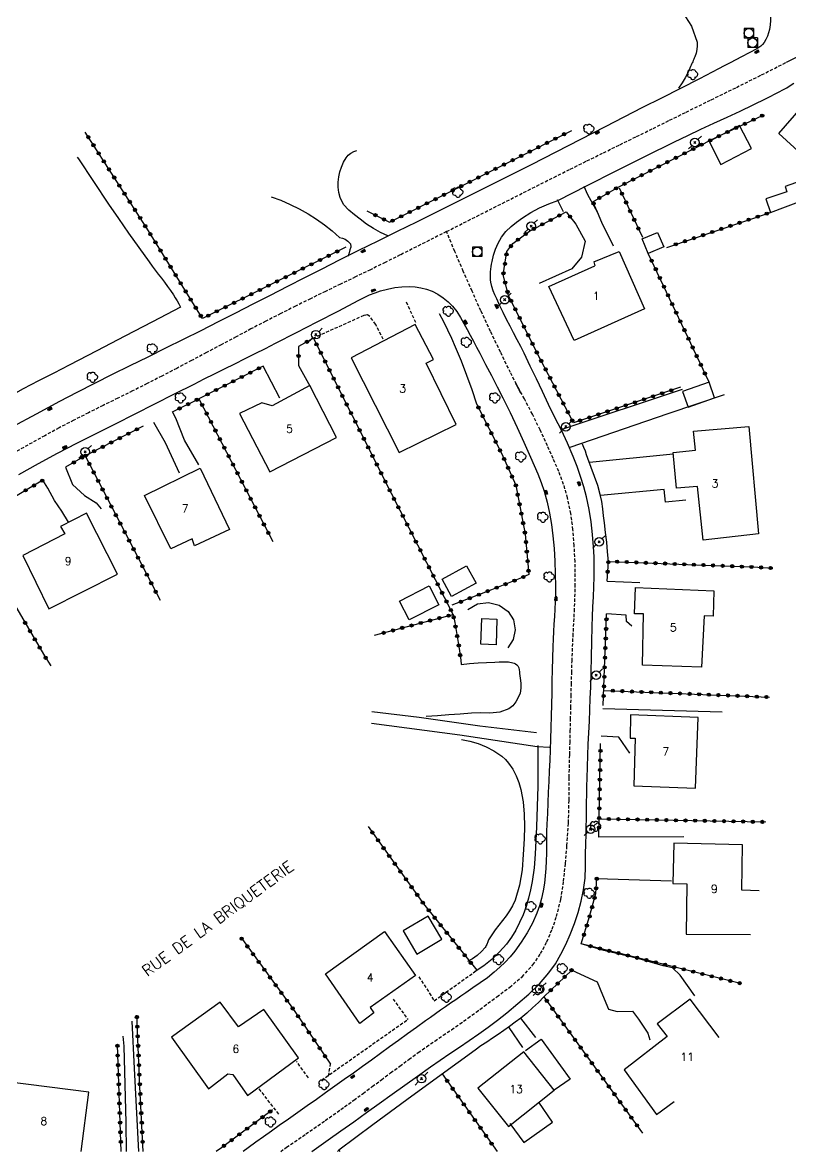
# Model space of a CAD drawing. Header units: millimetres. Extents: x 145000 to 146000, y 142999 to 144002.
# Drawn here: x 145232.8 to 145352.7, y 143000 to 143176.3 of the extents above; entities that cross this region are included whole.
import ezdxf
from ezdxf.enums import TextEntityAlignment as Align

# ---------------------------------------------------------------- set-up
doc = ezdxf.new("R2010")
doc.units = ezdxf.units.MM
doc.linetypes.add('DASHED', pattern=[0.75, 0.5, -0.25])
doc.layers.get('0').update_dxf_attribs({"linetype": 'CONTINUOUS'})
for name, color, linetype in [('W0001', 6, 'DASHED'), ('W0008', 7, 'CONTINUOUS'), ('W0014', 7, 'CONTINUOUS'), ('W0017', 7, 'CONTINUOUS'), ('W0071', 7, 'CONTINUOUS'), ('W0101', 7, 'CONTINUOUS'), ('W0104', 1, 'CONTINUOUS'), ('W0112', 1, 'DASHED'), ('W0211', 2, 'CONTINUOUS'), ('W0214', 2, 'CONTINUOUS'), ('W0300', 7, 'CONTINUOUS'), ('W0322', 7, 'CONTINUOUS'), ('W0323', 7, 'CONTINUOUS'), ('W0333', 7, 'CONTINUOUS'), ('W0401', 7, 'CONTINUOUS'), ('W0420', 7, 'CONTINUOUS'), ('W0473', 7, 'CONTINUOUS'), ('W0989', 7, 'CONTINUOUS'), ('W0991', 7, 'CONTINUOUS')]:
    doc.layers.add(name, color=color, linetype=linetype)
doc.styles.get("Standard").update_dxf_attribs({"font": 'romans.shx', "width": 0.85})

# ---------------------------------------------------------------- blocks, each defined once
blk = doc.blocks.new('T473')
for p, q in [((-0.166667, 0.166667), (0.166667, -0.166667)), ((-0.166667, -0.166667), (0.166667, 0.166667)), ((0.500001, 0.500001), (1.000002, 1.000002)), ((-1.000002, -1.000002), (-0.500001, -0.500001))]:
    blk.add_line(p, q)
blk.add_ellipse((0, 0), major_axis=(0.471405, 0.471405), ratio=1, start_param=5.4977871438, end_param=11.780972451)
blk = doc.blocks.new('T420')
for p, q in [((0.75, 0.75), (-0.75, 0.75)), ((-0.75, 0.75), (-0.75, -0.75)), ((0.75, 0.75), (0.75, -0.75)), ((0.75, -0.75), (-0.75, -0.75))]:
    blk.add_line(p, q)
blk.add_ellipse((0, 0), major_axis=(-0.53, 0.53), ratio=1, start_param=3.926991, end_param=10.210176)
blk = doc.blocks.new('T300')
for p, q in [((-0.8, 0.51), (-0.86, 0.34)), ((-0.86, 0.34), (-0.86, 0.17)), ((-0.86, 0.17), (-0.74, 0.06)), ((-0.69, 0.63), (-0.8, 0.51)), ((-0.8, -0.06), (-0.74, 0.06)), ((-0.74, 0.06), (-0.69, 0.11)), ((-0.57, 0.69), (-0.69, 0.63)), ((-0.46, 0.69), (-0.57, 0.69)), ((-0.29, 0.63), (-0.46, 0.69)), ((-0.29, 0.63), (-0.17, 0.74)), ((-0.23, 0.57), (-0.29, 0.63)), ((-0.17, 0.74), (-0.06, 0.8)), ((-0.06, 0.8), (0.06, 0.8)), ((0.06, 0.8), (0.23, 0.74)), ((0.23, 0.74), (0.34, 0.63)), ((0.34, 0.63), (0.4, 0.51)), ((0.46, 0.46), (0.34, 0.46)), ((0.4, 0.51), (0.4, 0.46)), ((0.57, 0.4), (0.46, 0.46)), ((0.57, 0.4), (0.69, 0.29)), ((0.69, 0.29), (0.74, 0.17)), ((0.74, 0.06), (0.69, -0.17)), ((0.74, 0.17), (0.74, 0.06)), ((-0.8, -0.17), (-0.8, -0.06)), ((-0.8, -0.23), (-0.8, -0.17)), ((-0.74, -0.34), (-0.8, -0.23)), ((-0.69, -0.4), (-0.74, -0.34)), ((-0.51, -0.46), (-0.69, -0.4)), ((-0.4, -0.46), (-0.51, -0.46)), ((-0.4, -0.46), (-0.34, -0.46)), ((-0.34, -0.46), (-0.34, -0.4)), ((-0.34, -0.51), (-0.34, -0.46)), ((-0.29, -0.63), (-0.34, -0.51)), ((-0.17, -0.74), (-0.29, -0.63)), ((-0.06, -0.8), (-0.17, -0.74)), ((0.06, -0.8), (-0.06, -0.8)), ((0.17, -0.74), (0.06, -0.8)), ((0.23, -0.69), (0.17, -0.74)), ((0.29, -0.46), (0.23, -0.46)), ((0.29, -0.63), (0.23, -0.69)), ((0.46, -0.4), (0.29, -0.46)), ((0.34, -0.51), (0.29, -0.63)), ((0.34, -0.51), (0.34, -0.46)), ((0.57, -0.34), (0.46, -0.4)), ((0.63, -0.29), (0.57, -0.34)), ((0.69, -0.17), (0.63, -0.29))]:
    blk.add_line(p, q)
blk = doc.blocks.new('T401')
for p, q in [((-0.3, 0.3), (0, 0.3)), ((-0.3, -0.25), (-0.3, 0.3)), ((-0.3, 0.15), (0, 0.15)), ((-0.3, 0), (0, 0)), ((0, 0.3), (0, -0.25)), ((-0.3, -0.15), (0, -0.15)), ((-0.3, -0.25), (-0.3, -0.3)), ((-0.3, -0.3), (0, -0.3)), ((0, -0.3), (0, -0.25))]:
    blk.add_line(p, q)
blk = doc.blocks.new('t323o')
at = {"color": 0, "linetype": 'Continuous'}
for radius in [0.25, 0.15]:
    blk.add_circle((0, 0), radius, dxfattribs=at)
blk = doc.blocks.new('t322o')
at = {"color": 0, "linetype": 'Continuous'}
for radius in [0.25, 0.15]:
    blk.add_circle((0, 0), radius, dxfattribs=at)

msp = doc.modelspace()

# ---------------------------------------------------------------- linework, layer by layer
at = {"layer": 'W0001'}
for points in [[(145298.98, 143143.7), (145315.74, 143152.17), (145318.32, 143153.45), (145320.9, 143154.73), (145323.48, 143156), (145326.07, 143157.27), (145328.65, 143158.54), (145331.24, 143159.81), (145333.82, 143161.08), (145336.4, 143162.36), (145340.33, 143164.29), (145344.26, 143166.22), (145348.18, 143168.17), (145352.08, 143170.15), (145352.5, 143170.36), (145352.9, 143170.57), (145353.31, 143170.79), (145353.72, 143171)], [(145298.98, 143143.7), (145291.75, 143140.04), (145289.42, 143138.89), (145287.09, 143137.74), (145284.75, 143136.61), (145282.42, 143135.48), (145280.08, 143134.35), (145277.75, 143133.21), (145275.42, 143132.05), (145273.1, 143130.89), (145270.77, 143129.69), (145268.44, 143128.48), (145266.12, 143127.25), (145263.81, 143126.02), (145261.49, 143124.79), (145259.17, 143123.56), (145256.85, 143122.33), (145254.53, 143121.12), (145252.24, 143119.95), (145249.95, 143118.8), (145247.65, 143117.66), (145245.35, 143116.53), (145243.05, 143115.38), (145240.76, 143114.22), (145238.48, 143113.03), (145236.23, 143111.81), (145231.68, 143109.27)], [(145273.09, 143000), (145274.01, 143000.64), (145277.04, 143002.73), (145280.06, 143004.83), (145283.06, 143006.96), (145284.51, 143008.01), (145285.95, 143009.07), (145287.39, 143010.13), (145288.82, 143011.2), (145290.26, 143012.27), (145291.69, 143013.34), (145293.13, 143014.4), (145294.58, 143015.45), (145295.86, 143016.36), (145297.15, 143017.25), (145298.45, 143018.14), (145299.75, 143019.02), (145301.05, 143019.91), (145302.34, 143020.82), (145303.61, 143021.74), (145304.86, 143022.69), (145306.85, 143024.17), (145308.86, 143025.67), (145310.79, 143027.29), (145312.49, 143029.16), (145313.68, 143030.9), (145314.67, 143032.76), (145315.48, 143034.7), (145316.16, 143036.68), (145316.85, 143039.41), (145317.28, 143042.2), (145317.56, 143044.99), (145317.8, 143047.77), (145318.03, 143051.33), (145318.12, 143054.89), (145318.15, 143058.45), (145318.22, 143062.01), (145318.27, 143063.83), (145318.31, 143065.66), (145318.36, 143067.48), (145318.4, 143069.31), (145318.45, 143071.13), (145318.49, 143072.96), (145318.54, 143074.78), (145318.59, 143076.61), (145318.75, 143080.49), (145318.96, 143084.37), (145319.1, 143088.26), (145319.06, 143092.15), (145318.93, 143094.65), (145318.73, 143097.14), (145318.41, 143099.63), (145317.9, 143102.09), (145317.28, 143104.19), (145316.5, 143106.24), (145315.63, 143108.24), (145314.74, 143110.23), (145313.6, 143112.71), (145312.4, 143115.16), (145311.14, 143117.57), (145309.83, 143119.96), (145310.58, 143118.47), (145308.98, 143121.66), (145307.41, 143124.87), (145305.87, 143128.09), (145304.36, 143131.33), (145302.97, 143134.4), (145301.61, 143137.49), (145300.28, 143140.59), (145298.98, 143143.7)]]:
    msp.add_lwpolyline(points, dxfattribs=at)
at = {"layer": 'W0008'}
for points in [[(145349.5, 143178.09), (145349.57, 143177.38), (145349.58, 143176.68), (145349.52, 143175.97), (145349.41, 143175.28), (145349.28, 143174.74), (145349.1, 143174.22), (145348.87, 143173.71), (145348.58, 143173.24), (145348.34, 143172.94), (145348.07, 143172.67), (145347.76, 143172.44), (145347.43, 143172.24)], [(145345.07, 143171), (145344.16, 143170.52), (145343.26, 143170.04), (145342.35, 143169.57), (145341.45, 143169.1), (145338.49, 143167.57), (145335.52, 143166.06), (145332.55, 143164.56), (145329.57, 143163.08)], [(145347.43, 143172.27), (145345.07, 143171)], [(145329.57, 143163.08), (145323.78, 143160.08), (145317.99, 143157.1), (145312.19, 143154.13), (145306.38, 143151.19), (145303.37, 143149.68), (145300.35, 143148.18), (145297.33, 143146.68), (145294.31, 143145.19), (145291.29, 143143.71), (145288.27, 143142.21), (145285.25, 143140.72), (145282.24, 143139.21), (145279.53, 143137.84), (145276.83, 143136.47), (145274.13, 143135.1), (145271.43, 143133.72), (145268.73, 143132.34), (145266.02, 143130.96), (145263.32, 143129.58), (145260.62, 143128.21), (145257.86, 143126.83), (145255.09, 143125.46), (145252.32, 143124.09), (145249.55, 143122.72), (145246.78, 143121.35), (145244.02, 143119.97), (145241.27, 143118.56), (145238.53, 143117.13), (145234.88, 143115.19), (145231.23, 143113.22)]]:
    msp.add_lwpolyline(points, dxfattribs=at)
at = {"layer": 'W0014'}
for points in [[(145316.39, 143148.53), (145320.93, 143150.87), (145325.48, 143153.19), (145330.04, 143155.48), (145334.61, 143157.74), (145336.65, 143158.72), (145338.69, 143159.68), (145340.75, 143160.63), (145342.8, 143161.58), (145344.85, 143162.53), (145346.9, 143163.49), (145348.93, 143164.49), (145350.95, 143165.51), (145351.53, 143165.83), (145352.11, 143166.17), (145352.67, 143166.52), (145353.24, 143166.87)], [(145277.96, 143000), (145280.49, 143001.8), (145282.5, 143003.22), (145284.5, 143004.64), (145286.49, 143006.07), (145288.49, 143007.5), (145290.49, 143008.92), (145292.48, 143010.35), (145294.48, 143011.78), (145296.48, 143013.2), (145297.97, 143014.25), (145299.48, 143015.28), (145300.99, 143016.3), (145302.51, 143017.32), (145304.01, 143018.36), (145305.5, 143019.42), (145306.96, 143020.52), (145308.39, 143021.65), (145310.14, 143023.1), (145311.86, 143024.59), (145313.5, 143026.18), (145314.99, 143027.91), (145315.99, 143029.32), (145316.86, 143030.8), (145317.63, 143032.34), (145318.32, 143033.91), (145318.99, 143035.6), (145319.56, 143037.33), (145320.03, 143039.08), (145320.4, 143040.86), (145320.62, 143042.68), (145320.69, 143044.51), (145320.71, 143046.33), (145320.74, 143048.15), (145320.78, 143049.42), (145320.81, 143050.69), (145320.83, 143051.96), (145320.85, 143053.23), (145320.86, 143054.5), (145320.88, 143055.77), (145320.9, 143057.04), (145320.93, 143058.31), (145320.99, 143060.09), (145321.06, 143061.86), (145321.13, 143063.64), (145321.21, 143065.41), (145321.29, 143067.19), (145321.37, 143068.97), (145321.44, 143070.74), (145321.5, 143072.52), (145321.57, 143074.89), (145321.64, 143077.26), (145321.69, 143079.63), (145321.74, 143082), (145321.79, 143083.55), (145321.85, 143085.1), (145321.92, 143086.65), (145321.98, 143088.21), (145322.02, 143089.76), (145322.04, 143091.32), (145322.02, 143092.88), (145321.95, 143094.43), (145321.79, 143096.4), (145321.55, 143098.36), (145321.24, 143100.3), (145320.84, 143102.24), (145320.42, 143103.84), (145319.93, 143105.43), (145319.38, 143107), (145318.79, 143108.54), (145317.9, 143110.62), (145316.92, 143112.66), (145315.91, 143114.67), (145314.92, 143116.7), (145313.97, 143118.7), (145313.02, 143120.7), (145312.07, 143122.69), (145311.11, 143124.68), (145310.57, 143125.75), (145310.03, 143126.81), (145309.47, 143127.86), (145308.92, 143128.91), (145308.37, 143129.97), (145307.83, 143131.03), (145307.32, 143132.11), (145306.83, 143133.2), (145306.55, 143133.82), (145306.28, 143134.45), (145306.05, 143135.1), (145305.9, 143135.77), (145305.85, 143136.18), (145305.83, 143136.59), (145305.83, 143137), (145305.85, 143137.41), (145305.89, 143137.81), (145305.94, 143138.22), (145306.01, 143138.62), (145306.1, 143139.02), (145306.34, 143140), (145306.65, 143140.97), (145307.06, 143141.91), (145307.58, 143142.8), (145308.27, 143143.69), (145309.07, 143144.48), (145309.94, 143145.19), (145310.84, 143145.84), (145312.15, 143146.67), (145313.52, 143147.39), (145314.94, 143148.01), (145316.39, 143148.53)], [(145285.29, 143132.97), (145286.11, 143133.41), (145286.95, 143133.81), (145287.82, 143134.15), (145288.7, 143134.43), (145289.79, 143134.72), (145290.9, 143134.95), (145292.02, 143135.09), (145293.15, 143135.13), (145294.07, 143135.07), (145294.97, 143134.93), (145295.86, 143134.71), (145296.73, 143134.38), (145297.61, 143133.92), (145298.44, 143133.37), (145299.22, 143132.74), (145299.92, 143132.04), (145300.6, 143131.2), (145301.17, 143130.28), (145301.68, 143129.34), (145302.19, 143128.41), (145302.7, 143127.49), (145303.2, 143126.56), (145303.68, 143125.63), (145304.17, 143124.69), (145305.08, 143122.95), (145306, 143121.21), (145306.91, 143119.46), (145307.79, 143117.7), (145308.91, 143115.41), (145310, 143113.11), (145311.07, 143110.8), (145312.1, 143108.47), (145312.68, 143107.16), (145313.25, 143105.84), (145313.78, 143104.5), (145314.23, 143103.13), (145314.69, 143101.42), (145315.07, 143099.69), (145315.37, 143097.94), (145315.61, 143096.19), (145315.81, 143094.2), (145315.92, 143092.21), (145315.97, 143090.22), (145315.99, 143088.23), (145315.98, 143087.06), (145315.95, 143085.88), (145315.9, 143084.71), (145315.83, 143083.54), (145315.77, 143082.37), (145315.7, 143081.2), (145315.64, 143080.03), (145315.6, 143078.86), (145315.54, 143077.05), (145315.49, 143075.25), (145315.45, 143073.44), (145315.41, 143071.63), (145315.37, 143069.82), (145315.33, 143068.02), (145315.28, 143066.21), (145315.23, 143064.4), (145315.16, 143062.74), (145315.1, 143061.08), (145315.03, 143059.43), (145314.95, 143057.77), (145314.88, 143056.11), (145314.8, 143054.45), (145314.73, 143052.79), (145314.65, 143051.14), (145314.62, 143049.98), (145314.6, 143048.83), (145314.59, 143047.68), (145314.58, 143046.52), (145314.55, 143045.37), (145314.5, 143044.21), (145314.41, 143043.06), (145314.27, 143041.91), (145314.07, 143040.72), (145313.83, 143039.53), (145313.51, 143038.37), (145313.1, 143037.22), (145312.39, 143035.66), (145311.56, 143034.15), (145310.63, 143032.7), (145309.63, 143031.3), (145308.9, 143030.41), (145308.12, 143029.57), (145307.3, 143028.76), (145306.45, 143028), (145305.38, 143027.14), (145304.25, 143026.34), (145303.11, 143025.58), (145301.98, 143024.8), (145301.2, 143024.25), (145300.42, 143023.69), (145299.63, 143023.14), (145298.85, 143022.59), (145298.06, 143022.05), (145297.28, 143021.49), (145296.5, 143020.94), (145295.72, 143020.39), (145294.31, 143019.37), (145292.9, 143018.36), (145291.49, 143017.34), (145290.09, 143016.32), (145288.68, 143015.29), (145287.28, 143014.27), (145285.87, 143013.26), (145284.46, 143012.24), (145283.01, 143011.21), (145281.56, 143010.18), (145280.11, 143009.16), (145278.66, 143008.13), (145277.21, 143007.11), (145275.76, 143006.08), (145274.3, 143005.06), (145272.86, 143004.03), (145271.64, 143003.16), (145270.42, 143002.29), (145269.2, 143001.42), (145267.99, 143000.54), (145267.23, 143000)], [(145232.17, 143105.75), (145235.28, 143107.48), (145238.25, 143109.07), (145241.26, 143110.62), (145244.27, 143112.13), (145247.28, 143113.66), (145250.35, 143115.22), (145253.41, 143116.78), (145256.48, 143118.33), (145259.56, 143119.88), (145261.15, 143120.68), (145262.74, 143121.47), (145264.33, 143122.27), (145265.93, 143123.06), (145267.52, 143123.85), (145269.11, 143124.65), (145270.7, 143125.45), (145272.29, 143126.25), (145275.55, 143127.92), (145278.8, 143129.59), (145282.05, 143131.27), (145285.29, 143132.97)], [(145313.02, 143065.4), (145304.21, 143066.45), (145294.71, 143067.77), (145287.33, 143068.68)], [(145287.28, 143066.89), (145301.08, 143065.08), (145313.13, 143063.28), (145315.07, 143063.17)], [(145250.91, 143000), (145250.24, 143012.97), (145249.87, 143020.36)], [(145248.44, 143018.03), (145248.6, 143016.43), (145248.9, 143004.46), (145248.98, 143000)]]:
    msp.add_lwpolyline(points, dxfattribs=at)
at = {"layer": 'W0017'}
for points in [[(145325.08, 143141.4), (145323.25, 143145.13), (145322.55, 143146.71), (145321.07, 143149.44), (145320.5, 143150.73)], [(145317.28, 143146.8), (145316.32, 143148.65)], [(145319.18, 143144.84), (145320.64, 143142.18), (145320.08, 143139.7), (145318.53, 143137.87), (145313.43, 143135.58)], [(145272.93, 143117.67), (145270.35, 143122.69)], [(145275.89, 143122.77), (145277.71, 143119.47)], [(145335.79, 143119.02), (145316.82, 143112.71)], [(145318.3, 143110), (145333.58, 143115.3), (145342.41, 143118.24)], [(145260.3, 143107.28), (145258.08, 143111.11), (145256.7, 143114.53), (145256.21, 143115.52)], [(145253.25, 143113.9), (145255.04, 143110.77), (145257.22, 143106)], [(145334.37, 143108.9), (145321.32, 143107.62)], [(145239.48, 143106.88), (145240.56, 143104.19), (145242.44, 143102.49), (145244.25, 143101.33), (145245.07, 143100.4)], [(145239.97, 143098.29), (145238.92, 143100.04), (145237.75, 143101.69), (145236.71, 143103.61), (145235.96, 143104.85)], [(145336.34, 143101.73), (145333.2, 143101.42), (145332.95, 143103.43), (145323.03, 143102.48)], [(145324.08, 143089.06), (145329.19, 143088.89)], [(145327.95, 143082.03), (145327.08, 143082.77), (145327.05, 143083.79), (145323.99, 143083.98)], [(145323.4, 143069.21), (145342.05, 143068.66)], [(145325.87, 143064.73), (145323.12, 143064.89)], [(145327.61, 143062.2), (145325.87, 143064.73)], [(145336.06, 143049.12), (145322.76, 143049.08)], [(145322.45, 143042.64), (145334.12, 143042.26)], [(145337.79, 143024.29), (145335.48, 143027.51), (145334.3, 143028.66), (145332.82, 143028.99), (145329.07, 143030.11), (145323.56, 143031.39), (145320.02, 143032.45)], [(145318.54, 143028.33), (145322.5, 143026.47), (145323.32, 143024.48), (145324.26, 143022.24), (145325.63, 143021.88), (145328.01, 143021.91), (145328.98, 143020.64), (145330.43, 143018.49), (145330.74, 143017.42)], [(145312.94, 143017.82), (145310.57, 143020.84)], [(145310.9, 143016.26), (145308.75, 143019.38)]]:
    msp.add_lwpolyline(points, dxfattribs=at)
at = {"layer": 'W0071'}
for points in [[(145289.8, 143143.03), (145288.66, 143143.56), (145287.56, 143144.17), (145286.51, 143144.86), (145285.51, 143145.62), (145284.63, 143146.31), (145283.73, 143147.05), (145282.92, 143147.94), (145282.38, 143149.02), (145282.19, 143149.81), (145282.09, 143150.61), (145282.08, 143151.42), (145282.16, 143152.23), (145282.33, 143153.02), (145282.58, 143153.78), (145282.9, 143154.52), (145283.29, 143155.22), (145283.62, 143155.63), (145284.02, 143155.97), (145284.49, 143156.22), (145284.99, 143156.36)], [(145271.58, 143149.12), (145273.09, 143148.58), (145274.56, 143147.95), (145276, 143147.25), (145277.39, 143146.47), (145278.69, 143145.65), (145279.93, 143144.76), (145281.13, 143143.8), (145282.27, 143142.78)], [(145282.27, 143142.78), (145282.74, 143142.68), (145283.18, 143142.49), (145283.57, 143142.22), (145283.91, 143141.87), (145283.97, 143141.77), (145284.01, 143141.65), (145284.03, 143141.53), (145284.03, 143141.42), (145284.02, 143141.27), (145283.99, 143141.13), (145283.95, 143140.99), (145283.91, 143140.85), (145283.88, 143140.74), (145283.85, 143140.64), (145283.82, 143140.54), (145283.79, 143140.43), (145283.76, 143140.33), (145283.73, 143140.23), (145283.7, 143140.12), (145283.67, 143140.02), (145283.67, 143139.98), (145283.66, 143139.95), (145283.65, 143139.91), (145283.65, 143139.88)]]:
    msp.add_lwpolyline(points, dxfattribs=at)
at = {"layer": 'W0101'}
for points in [[(145360.76, 143154.27), (145358.7, 143151.89), (145350.88, 143159.04), (145356.8, 143165.82), (145360.81, 143162.48)], [(145321.99, 143138.98), (145325.97, 143140.61), (145329.92, 143131.61), (145318.91, 143126.67), (145314.96, 143135.13), (145322.16, 143138.36)], [(145321.99, 143138.98), (145322.16, 143138.36)], [(145347.8, 143040.73), (145345.12, 143040.83), (145345.21, 143047.9), (145334.46, 143048.16), (145334.32, 143041.86), (145336.51, 143041.8), (145336.43, 143033.92), (145346.44, 143033.88)], [(145341.54, 143017.79), (145337.04, 143023.78), (145331.86, 143019.94), (145333.43, 143017.93)], [(145333.43, 143017.93), (145326.72, 143012.72), (145331.79, 143005.77), (145334.55, 143007.82)], [(145241.95, 143000), (145243.11, 143009.25), (145230.4, 143010.85), (145229.06, 143000.24)]]:
    msp.add_lwpolyline(points, dxfattribs=at)
for points in [[(145284.1, 143123.98), (145291.6, 143109.2), (145300.51, 143113.54), (145295.81, 143123.15), (145296.94, 143123.71), (145294.07, 143129.18)], [(145277.66, 143119.63), (145271.77, 143116.48), (145270.17, 143116.95), (145266.64, 143115.28), (145271.39, 143106.17), (145281.78, 143111.55)], [(145339.04, 143095.49), (145338.18, 143103.86), (145334.9, 143103.63), (145334.38, 143109.2), (145337.86, 143109.55), (145337.55, 143112.52), (145346.21, 143113.23), (145347.69, 143096.48)], [(145251.81, 143102.45), (145260.49, 143106.75), (145265.11, 143097.17), (145259.61, 143094.63), (145259.28, 143095.7), (145255.95, 143094.11)], [(145236.88, 143084.74), (145247.59, 143090.19), (145242.74, 143099.69), (145238.71, 143097.65), (145239.38, 143096.48), (145232.81, 143093.1)], [(145329.57, 143075.98), (145329.75, 143083.98), (145328.33, 143083.97), (145328.48, 143088.11), (145340.74, 143087.59), (145340.65, 143083.62), (145339.2, 143083.69), (145338.78, 143075.63)], [(145337.88, 143056.75), (145338.28, 143067.77), (145327.72, 143068.18), (145327.67, 143064.58), (145328.47, 143064.54), (145328.24, 143057.11)], [(145287.62, 143021.67), (145285.43, 143019.99), (145280.08, 143027.72), (145289.32, 143034.35), (145294.13, 143027.49), (145287.04, 143022.47)], [(145275.89, 143014.61), (145270.47, 143022.15), (145266.48, 143019.48), (145263.62, 143023.32), (145256.02, 143017.84), (145261.79, 143009.77), (145264.86, 143012.14), (145265.63, 143012.04), (145267.91, 143008.73)], [(145308.65, 143003.89), (145315.82, 143009.59), (145311.07, 143015.57), (145303.9, 143009.87)]]:
    msp.add_lwpolyline(points, close=True, dxfattribs=at)
at = {"layer": 'W0104'}
for points in [[(145341.85, 143154.18), (145346.6, 143156.65), (145344.73, 143160.25), (145339.98, 143157.78)], [(145329.53, 143142.54), (145331.94, 143143.57), (145332.91, 143141.31), (145330.5, 143140.28)], [(145336.71, 143116.27), (145340.85, 143117.7), (145339.99, 143120.17), (145335.86, 143118.74)], [(145298.3, 143089.4), (145302.1, 143091.47), (145303.59, 143088.75), (145299.78, 143086.67)], [(145291.62, 143085.96), (145296.3, 143088.36), (145297.81, 143085.41), (145293.13, 143083.02)], [(145304.48, 143083.24), (145306.85, 143083.16), (145306.72, 143079.15), (145304.36, 143079.22)], [(145292.21, 143034.45), (145294.35, 143030.82), (145298.26, 143033.14), (145296.11, 143036.77)]]:
    msp.add_lwpolyline(points, close=True, dxfattribs=at)
for points in [[(145357.74, 143152.82), (145351.87, 143150.75)], [(145351.87, 143150.75), (145352.14, 143149.93), (145348.85, 143148.8), (145349.59, 143146.7), (145360.21, 143150.69)], [(145311.3, 143015.75), (145313.77, 143017.55), (145318.3, 143011.3), (145315.82, 143009.59)], [(145308.88, 143004.36), (145311.08, 143001.38), (145315.52, 143004.57), (145313.41, 143007.67)]]:
    msp.add_lwpolyline(points, dxfattribs=at)
at = {"layer": 'W0112'}
for points in [[(145292.66, 143132.7), (145294.22, 143129.37)], [(145289.1, 143126.87), (145287.91, 143129.21), (145287.02, 143130.45), (145286.64, 143130.67), (145286.05, 143130.6), (145278.2, 143127.03)], [(145297.07, 143023.55), (145303.71, 143028.3)], [(145294.67, 143027.27), (145297.07, 143023.55)], [(145290.63, 143023.8), (145292.94, 143020.62)], [(145279.48, 143011.14), (145292.94, 143020.62)], [(145277.42, 143011.49), (145275.58, 143014.04)], [(145280.57, 143011.76), (145280.85, 143013.64)], [(145272.8, 143005.84), (145269.64, 143009.87)]]:
    msp.add_lwpolyline(points, dxfattribs=at)
at = {"layer": 'W0211'}
for points in [[(145241.33, 143155.32), (145241.49, 143155.06), (145243.84, 143151.52), (145246.21, 143148), (145247.77, 143145.72), (145249.34, 143143.45), (145250.93, 143141.2), (145252.53, 143138.95), (145253.01, 143138.31), (145253.49, 143137.67), (145253.97, 143137.04), (145254.46, 143136.4), (145254.94, 143135.77), (145255.42, 143135.13), (145255.88, 143134.47), (145256.33, 143133.81), (145256.62, 143133.34), (145256.9, 143132.87), (145257.17, 143132.39), (145257.42, 143131.9)], [(145257.42, 143131.87), (145253.08, 143129.61), (145248.74, 143127.35), (145244.4, 143125.09), (145240.07, 143122.82), (145237.66, 143121.59), (145235.25, 143120.37), (145232.85, 143119.12), (145230.49, 143117.79)], [(145297.83, 143130.91), (145298.51, 143129.63), (145299.16, 143128.33), (145299.77, 143127.02), (145300.36, 143125.69), (145301.27, 143123.5), (145302.13, 143121.28), (145302.93, 143119.04), (145303.68, 143116.79)], [(145301.29, 143076.05), (145302.6, 143076.2), (145303.91, 143076.31), (145305.23, 143076.39), (145306.55, 143076.43), (145307.23, 143076.46), (145307.93, 143076.49), (145308.64, 143076.47), (145309.34, 143076.34), (145309.56, 143076.26), (145309.78, 143076.16), (145309.98, 143076.02), (145310.14, 143075.84), (145310.28, 143075.56), (145310.34, 143075.25), (145310.37, 143074.94), (145310.39, 143074.65), (145310.49, 143073.91), (145310.59, 143073.15), (145310.61, 143072.37), (145310.47, 143071.61), (145310.2, 143070.89), (145309.83, 143070.21), (145309.32, 143069.61), (145308.7, 143069.13), (145307.29, 143068.6), (145305.77, 143068.47), (145304.3, 143068.51), (145302.9, 143068.48), (145301.13, 143068.33), (145299.35, 143068.19), (145297.58, 143068.07), (145295.8, 143067.96)], [(145301.31, 143064.37), (145302.63, 143064.09), (145303.91, 143063.7), (145305.16, 143063.2), (145306.35, 143062.58), (145307, 143062.18), (145307.61, 143061.73), (145308.18, 143061.22), (145308.69, 143060.64), (145309.32, 143059.7), (145309.84, 143058.69), (145310.26, 143057.63), (145310.58, 143056.55), (145310.95, 143054.63), (145311.12, 143052.69), (145311.14, 143050.75), (145311.09, 143048.82), (145310.98, 143046.41), (145310.79, 143043.99), (145310.4, 143041.58), (145309.7, 143039.24), (145309.31, 143038.38), (145308.83, 143037.56), (145308.3, 143036.79), (145307.73, 143036.05), (145307.15, 143035.33), (145306.58, 143034.6), (145306.04, 143033.85), (145305.56, 143033.05), (145305.49, 143032.91), (145305.43, 143032.76), (145305.37, 143032.61), (145305.32, 143032.46), (145305.27, 143032.31), (145305.2, 143032.16), (145305.13, 143032.02), (145305.04, 143031.88), (145304.45, 143031.21), (145303.79, 143030.61), (145303.06, 143030.1), (145302.27, 143029.67)]]:
    msp.add_lwpolyline(points, dxfattribs=at)
at = {"layer": 'W0214'}
for points in [[(145335.82, 143177.96), (145337.27, 143175.79), (145338.11, 143173.31), (145338.15, 143172.71), (145338.09, 143172.12), (145337.95, 143171.55), (145337.76, 143171)], [(145337.76, 143171), (145337.68, 143170.81), (145337.6, 143170.62), (145337.52, 143170.43), (145337.43, 143170.24), (145337.35, 143170.05), (145337.26, 143169.86), (145337.18, 143169.67), (145337.1, 143169.48), (145336.71, 143168.6), (145336.27, 143167.74), (145335.78, 143166.91), (145335.23, 143166.12)], [(145313.24, 143063.42), (145313.26, 143060.24), (145313.23, 143057.06), (145313.15, 143053.88), (145313.02, 143050.7), (145312.93, 143048.57), (145312.82, 143046.44), (145312.66, 143044.3), (145312.36, 143042.18), (145312.1, 143040.86), (145311.79, 143039.55), (145311.4, 143038.25), (145310.93, 143036.98), (145310.4, 143035.77), (145309.81, 143034.59), (145309.13, 143033.45), (145308.35, 143032.38), (145307.27, 143031.16), (145306.09, 143030.03), (145304.82, 143029.01), (145303.47, 143028.1)]]:
    msp.add_lwpolyline(points, dxfattribs=at)
at = {"layer": 'W0300'}
msp.add_lwpolyline([(145302.34, 143084.67), (145303.83, 143085.52), (145305.54, 143085.77), (145307.21, 143085.35), (145308.61, 143084.35), (145309.44, 143083.03), (145309.73, 143081.5), (145309.42, 143079.96), (145308.57, 143078.66)], dxfattribs=at)
at = {"layer": 'W0322'}
for points in [[(145303.68, 143116.79), (145307.56, 143109.08), (145309.82, 143104.09), (145311.28, 143096.43), (145311.84, 143090.15), (145310.68, 143089.59), (145305.99, 143087.74), (145299.84, 143085.32)], [(145300.02, 143083.88), (145300.27, 143082.64), (145300.5, 143081.39), (145300.72, 143080.14), (145300.92, 143078.89), (145301.03, 143078.18), (145301.12, 143077.47), (145301.21, 143076.76), (145301.29, 143076.05)]]:
    msp.add_lwpolyline(points, dxfattribs=at)
at = {"layer": 'W0323'}
for points in [[(145322.55, 143146.71), (145321.82, 143148.36), (145325.9, 143150.71), (145340.96, 143158.35), (145348.43, 143161.88)], [(145283.27, 143141.26), (145260.86, 143130.11), (145252.42, 143143.82), (145242.54, 143159.23)], [(145286.54, 143146.93), (145290.08, 143145.15), (145318.57, 143159.51)], [(145325.96, 143150.52), (145329.58, 143142.82)], [(145335.51, 143119.37), (145318.8, 143113.83), (145312.97, 143125.04), (145308.66, 143133.71), (145307.83, 143136.95), (145308.42, 143140.57), (145309.36, 143141.85), (145311.97, 143143.78), (145317.69, 143146.78)], [(145317.69, 143146.78), (145319.18, 143144.84)], [(145333.38, 143141.23), (145349.59, 143146.7)], [(145339.98, 143120.17), (145330.5, 143140.28)], [(145278.2, 143127.03), (145275.87, 143125.75)], [(145287.72, 143080.63), (145300.02, 143083.88), (145290.37, 143102.77), (145278.2, 143127.03)], [(145275.87, 143125.75), (145275.89, 143122.77)], [(145270.35, 143122.66), (145260.32, 143117.59)], [(145256.21, 143115.52), (145260.32, 143117.59), (145271.85, 143095.28)], [(145251.62, 143113.31), (145242.55, 143108.65), (145254.25, 143086.1)], [(145242.55, 143108.65), (145239.48, 143106.88)], [(145235.96, 143104.85), (145228.89, 143100.71), (145221.8, 143096.14)], [(145224.35, 143097.61), (145236.21, 143077.4)], [(145324.08, 143089.06), (145324.26, 143092.18), (145347.62, 143091.26), (145349.96, 143091.13)], [(145323.46, 143069.64), (145323.99, 143083.98)], [(145236.21, 143077.4), (145237.18, 143075.84)], [(145323.46, 143072.03), (145349.41, 143070.96)], [(145322.76, 143049.08), (145323.05, 143063.7)], [(145286.75, 143050.74), (145295.41, 143038.66), (145303.71, 143028.3)], [(145322.82, 143051.96), (145348.87, 143051.47)], [(145320.02, 143032.42), (145321.34, 143036.68), (145322.29, 143040.31), (145322.45, 143042.64)], [(145266.95, 143033.29), (145275.07, 143022.19), (145280.85, 143013.64)], [(145344.92, 143026.24), (145320.02, 143032.42)], [(145314.19, 143024.14), (145318.54, 143028.33)], [(145314.19, 143024.14), (145329.61, 143002.85)], [(145251.61, 143000), (145251.1, 143010.11), (145250.62, 143021.27)], [(145248.17, 143000), (145247.59, 143016.63)], [(145298.3, 143012.13), (145306.89, 143000)], [(145271.83, 143006.51), (145263.83, 143000.58), (145263.02, 143000)], [(145281.94, 143000), (145282.19, 143000.19), (145282.32, 143000)]]:
    msp.add_lwpolyline(points, dxfattribs=at)
at = {"layer": 'W0333'}
for points in [[(145324.28, 143092.18), (145324.15, 143093.69), (145324, 143095.19), (145323.83, 143096.7), (145323.65, 143098.2), (145323.52, 143099.31), (145323.39, 143100.41), (145323.22, 143101.52), (145323, 143102.61), (145322.6, 143104.05), (145322.11, 143105.46), (145321.59, 143106.86), (145321.08, 143108.26), (145320.87, 143108.82), (145320.67, 143109.39), (145320.45, 143109.95), (145320.24, 143110.51)], [(145314.19, 143024.13), (145313.33, 143023.27), (145312.43, 143022.43), (145311.52, 143021.62), (145310.57, 143020.84), (145309.72, 143020.17), (145308.84, 143019.53), (145307.95, 143018.9), (145307.06, 143018.29), (145306.16, 143017.69), (145305.26, 143017.08), (145304.37, 143016.47), (145303.48, 143015.84), (145298.13, 143011.97), (145292.8, 143008.07), (145287.48, 143004.14), (145282.19, 143000.19)]]:
    msp.add_lwpolyline(points, dxfattribs=at)

# ---------------------------------------------------------------- block references
at = {"layer": 'W0300'}
for p in [(145337.46, 143168.22), (145321.26, 143159.7), (145300.77, 143149.81), (145299.29, 143131.23), (145302.12, 143126.38), (145253.08, 143125.37), (145243.72, 143120.92), (145257.46, 143117.7), (145306.57, 143117.7), (145310.61, 143108.5), (145314.06, 143099.05), (145315.06, 143089.73), (145322.3, 143050.78), (145313.63, 143048.82), (145321.3, 143040.32), (145312.19, 143038.24), (145307.14, 143029.96), (145317.1, 143028.54), (145313.23, 143025.25), (145298.98, 143024.06), (145279.88, 143010.42), (145271.53, 143004.58)]:
    msp.add_blockref('T300', p, dxfattribs=at)
at = {"layer": 'W0322'}
for p, rotation in [((145303.97, 143116.21), 296.7462065652966), ((145304.64, 143114.87), 296.7462065652966), ((145305.32, 143113.53), 296.7462065652966), ((145305.99, 143112.19), 296.7462065652966), ((145306.67, 143110.85), 296.7462065652966), ((145307.34, 143109.51), 296.7462065652966), ((145307.98, 143108.16), 294.2735068066196), ((145308.6, 143106.79), 294.2735068066196), ((145309.21, 143105.42), 294.2735068066196), ((145309.82, 143104.05), 280.8255594041486), ((145310.1, 143102.58), 280.8255594041486), ((145310.39, 143101.1), 280.8255594041486), ((145310.67, 143099.63), 280.8255594041486), ((145310.95, 143098.16), 280.8255594041486), ((145311.23, 143096.68), 280.8255594041486), ((145311.39, 143095.19), 275.0890665607525), ((145311.52, 143093.7), 275.0890665607525), ((145311.66, 143092.21), 275.0890665607525), ((145309.61, 143089.17), 201.5482074247852), ((145310.99, 143089.74), 205.8675717945304), ((145311.79, 143090.71), 275.0890665607525), ((145305.42, 143087.52), 201.505343164219), ((145306.82, 143088.07), 201.5482074247852), ((145308.21, 143088.62), 201.5482074247852), ((145301.23, 143085.87), 201.505343164219), ((145302.63, 143086.42), 201.505343164219), ((145304.03, 143086.97), 201.505343164219), ((145300.1, 143083.45), 281.3457832864764), ((145300.39, 143081.98), 280.6262304735575), ((145300.65, 143080.51), 279.9066768740793), ((145300.9, 143079.03), 279.1871224904651), ((145301.11, 143077.54), 277.7480216850631)]:
    msp.add_blockref('t322o', p, dxfattribs=dict(at, rotation=rotation))
at = {"layer": 'W0323'}
for p, rotation in [((145348.29, 143161.81), 25.27598196564807), ((145344.22, 143159.89), 25.27598196564807), ((145345.57, 143160.53), 25.27598196564807), ((145346.93, 143161.17), 25.27598196564807), ((145243.04, 143158.45), 122.6427343978481), ((145316.01, 143158.22), 26.75059333571986), ((145317.35, 143158.9), 26.75059333571986), ((145340.16, 143157.94), 26.91413372619709), ((145341.51, 143158.61), 25.27598196564807), ((145342.86, 143159.25), 25.27598196564807), ((145243.85, 143157.19), 122.6427343978481), ((145311.99, 143156.2), 26.75059333571986), ((145313.33, 143156.87), 26.75059333571986), ((145314.67, 143157.55), 26.75059333571986), ((145337.49, 143156.59), 26.91413372619709), ((145338.82, 143157.27), 26.91413372619709), ((145244.66, 143155.92), 122.6427343978481), ((145245.47, 143154.66), 122.6427343978481), ((145309.31, 143154.85), 26.75059333571986), ((145310.65, 143155.52), 26.75059333571986), ((145333.47, 143154.55), 26.91413372619709), ((145334.81, 143155.23), 26.91413372619709), ((145336.15, 143155.91), 26.91413372619709), ((145246.28, 143153.4), 122.6427343978481), ((145305.29, 143152.82), 26.75059333571986), ((145306.63, 143153.5), 26.75059333571986), ((145307.97, 143154.17), 26.75059333571986), ((145330.8, 143153.19), 26.91413372619709), ((145332.13, 143153.87), 26.91413372619709), ((145247.09, 143152.13), 122.6427343978481), ((145247.9, 143150.87), 122.6427343978481), ((145301.28, 143150.8), 26.75059333571986), ((145302.62, 143151.47), 26.75059333571986), ((145303.95, 143152.15), 26.75059333571986), ((145326.78, 143151.16), 26.91413372619709), ((145328.12, 143151.83), 26.91413372619709), ((145329.46, 143152.51), 26.91413372619709), ((145248.71, 143149.61), 122.6427343978481), ((145298.6, 143149.45), 26.75059333571986), ((145299.94, 143150.12), 26.75059333571986), ((145324.16, 143149.71), 29.88992594317819), ((145325.46, 143150.45), 29.88992594317819), ((145326.39, 143149.61), 295.1251260346701), ((145249.52, 143148.34), 122.6427343978481), ((145294.58, 143147.42), 26.75059333571986), ((145295.92, 143148.1), 26.75059333571986), ((145297.26, 143148.77), 26.75059333571986), ((145321.95, 143148.08), 113.698395627065), ((145322.86, 143148.96), 29.88992594317819), ((145327.03, 143148.25), 295.1251260346701), ((145250.33, 143147.08), 122.6427343978481), ((145251.14, 143145.82), 122.6427343978481), ((145287.88, 143146.26), 333.3056861443542), ((145289.22, 143145.59), 333.3056861443542), ((145291.9, 143146.07), 26.75059333571986), ((145293.24, 143146.75), 26.75059333571986), ((145315.27, 143145.51), 27.69161982202159), ((145316.6, 143146.21), 27.69161982202159), ((145318.27, 143146.03), 307.3845865978975), ((145327.67, 143146.89), 295.1251260346701), ((145328.3, 143145.54), 295.1251260346701), ((145346.17, 143145.55), 18.65088666796629), ((145347.59, 143146.03), 18.65088666796629), ((145349.01, 143146.5), 18.65088666796629), ((145251.94, 143144.55), 122.6427343978481), ((145290.56, 143145.4), 26.75059333571986), ((145312.61, 143144.12), 27.69161982202159), ((145313.94, 143144.82), 27.69161982202159), ((145328.94, 143144.18), 295.1251260346701), ((145341.9, 143144.11), 18.65088666796629), ((145343.32, 143144.59), 18.65088666796629), ((145344.75, 143145.07), 18.65088666796629), ((145252.74, 143143.29), 121.6485340390842), ((145253.53, 143142.01), 121.6485340390842), ((145310.14, 143142.43), 36.4963420687632), ((145311.35, 143143.32), 36.4963420687632), ((145336.22, 143142.19), 18.65088666796629), ((145337.64, 143142.67), 18.65088666796629), ((145339.06, 143143.15), 18.65088666796629), ((145340.48, 143143.63), 18.65088666796629), ((145254.32, 143140.73), 121.6485340390842), ((145281.92, 143140.59), 206.4606053280303), ((145309.05, 143141.43), 53.66630621195678), ((145334.8, 143141.71), 18.65088666796629), ((145255.11, 143139.46), 121.6485340390842), ((145277.9, 143138.59), 206.4606053280303), ((145279.24, 143139.26), 206.4606053280303), ((145280.58, 143139.92), 206.4606053280303), ((145308.11, 143138.66), 80.8461173917878), ((145308.35, 143140.14), 80.8461173917878), ((145331.02, 143139.16), 115.2601128051988), ((145255.89, 143138.18), 121.6485340390842), ((145256.68, 143136.9), 121.6485340390842), ((145275.21, 143137.25), 206.4606053280303), ((145276.55, 143137.92), 206.4606053280303), ((145307.87, 143137.18), 80.8461173917878), ((145331.66, 143137.81), 115.2601128051988), ((145257.47, 143135.62), 121.6485340390842), ((145271.18, 143135.25), 206.4606053280303), ((145272.52, 143135.91), 206.4606053280303), ((145273.87, 143136.58), 206.4606053280303), ((145308.15, 143135.72), 104.289854942215), ((145332.3, 143136.45), 115.2601128051988), ((145332.94, 143135.1), 115.2601128051988), ((145258.25, 143134.35), 121.6485340390842), ((145267.15, 143133.24), 206.4606053280303), ((145268.5, 143133.91), 206.4606053280303), ((145269.84, 143134.58), 206.4606053280303), ((145308.52, 143134.27), 104.289854942215), ((145333.58, 143133.74), 115.2601128051988), ((145259.04, 143133.07), 121.6485340390842), ((145259.83, 143131.79), 121.6485340390842), ((145264.47, 143131.9), 206.4606053280303), ((145265.81, 143132.57), 206.4606053280303), ((145309.08, 143132.88), 116.4301880507085), ((145309.74, 143131.54), 116.4301880507085), ((145334.22, 143132.38), 115.2601128051988), ((145260.61, 143130.52), 121.6485340390842), ((145261.78, 143130.57), 206.4606053280303), ((145263.12, 143131.24), 206.4606053280303), ((145310.41, 143130.19), 116.4301880507085), ((145334.86, 143131.03), 115.2601128051988), ((145335.5, 143129.67), 115.2601128051988), ((145311.08, 143128.85), 116.4301880507085), ((145336.14, 143128.31), 115.2601128051988), ((145277.18, 143126.47), 208.6516339777866), ((145311.75, 143127.51), 116.4301880507085), ((145312.41, 143126.16), 116.4301880507085), ((145336.78, 143126.96), 115.2601128051988), ((145278.68, 143126.08), 116.6292544494034), ((145279.36, 143124.74), 116.6292544494034), ((145313.08, 143124.82), 117.4517297722842), ((145337.42, 143125.6), 115.2601128051988), ((145275.88, 143124.27), 270.5178921714241), ((145280.03, 143123.39), 116.6292544494034), ((145313.78, 143123.49), 117.4517297722842), ((145338.06, 143124.24), 115.2601128051988), ((145338.7, 143122.89), 115.2601128051988), ((145267.02, 143120.98), 206.8388095374481), ((145268.35, 143121.66), 206.8388095374481), ((145269.69, 143122.33), 206.8388095374481), ((145280.7, 143122.05), 116.6292544494034), ((145314.47, 143122.16), 117.4517297722842), ((145315.16, 143120.83), 117.4517297722842), ((145339.34, 143121.53), 115.2601128051988), ((145264.34, 143119.62), 206.8388095374481), ((145265.68, 143120.3), 206.8388095374481), ((145281.37, 143120.71), 116.6292544494034), ((145282.05, 143119.37), 116.6292544494034), ((145315.85, 143119.5), 117.4517297722842), ((145259.98, 143117.42), 26.75955598597324), ((145261.66, 143118.27), 206.8388095374481), ((145263, 143118.95), 206.8388095374481), ((145282.72, 143118.03), 116.6292544494034), ((145316.54, 143118.17), 117.4517297722842), ((145329.82, 143117.49), 198.3392827868296), ((145331.24, 143117.96), 198.3392827868296), ((145332.67, 143118.43), 198.3392827868296), ((145334.09, 143118.9), 198.3392827868296), ((145257.3, 143116.07), 26.75955598597324), ((145258.64, 143116.74), 26.75955598597324), ((145260.83, 143116.61), 297.3211785944844), ((145283.39, 143116.69), 116.6292544494034), ((145317.23, 143116.84), 117.4517297722842), ((145324.12, 143115.6), 198.3392827868296), ((145325.55, 143116.07), 198.3392827868296), ((145326.97, 143116.54), 198.3392827868296), ((145328.39, 143117.01), 198.3392827868296), ((145261.52, 143115.27), 297.3211785944844), ((145262.21, 143113.94), 297.3211785944844), ((145284.06, 143115.35), 116.6292544494034), ((145284.74, 143114.01), 116.6292544494034), ((145317.93, 143115.5), 117.4517297722842), ((145318.62, 143114.17), 117.4517297722842), ((145319.85, 143114.18), 198.3392827868296), ((145321.28, 143114.65), 198.3392827868296), ((145322.7, 143115.13), 198.3392827868296), ((145249.3, 143112.12), 207.1327652424536), ((145250.63, 143112.8), 207.1327652424536), ((145262.9, 143112.61), 297.3211785944844), ((145285.41, 143112.67), 116.6292544494034), ((145246.63, 143110.75), 207.1327652424536), ((145247.96, 143111.43), 207.1327652424536), ((145263.59, 143111.28), 297.3211785944844), ((145286.08, 143111.33), 116.6292544494034), ((145242.63, 143108.7), 207.1327652424536), ((145243.96, 143109.38), 207.1327652424536), ((145245.3, 143110.06), 207.1327652424536), ((145264.28, 143109.94), 297.3211785944844), ((145264.96, 143108.61), 297.3211785944844), ((145286.75, 143109.99), 116.6292544494034), ((145287.42, 143108.64), 116.6292544494034), ((145240.78, 143107.63), 210.1644098647797), ((145242.08, 143108.38), 210.1644098647797), ((145243.2, 143107.4), 297.4316009530992), ((145265.65, 143107.28), 297.3211785944844), ((145288.1, 143107.3), 116.6292544494034), ((145243.89, 143106.07), 297.4316009530992), ((145266.34, 143105.95), 297.3211785944844), ((145288.77, 143105.96), 116.6292544494034), ((145233.26, 143103.27), 210.3229230848609), ((145234.56, 143104.02), 210.3229230848609), ((145235.85, 143104.78), 210.3229230848609), ((145244.58, 143104.74), 297.4316009530992), ((145245.27, 143103.41), 297.4316009530992), ((145267.03, 143104.61), 297.3211785944844), ((145267.72, 143103.28), 297.3211785944844), ((145289.44, 143104.62), 116.6292544494034), ((145290.11, 143103.28), 116.6292544494034), ((145245.96, 143102.08), 297.4316009530992), ((145268.41, 143101.95), 297.3211785944844), ((145290.79, 143101.94), 117.0542821859393), ((145246.65, 143100.75), 297.4316009530992), ((145269.09, 143100.61), 297.3211785944844), ((145291.47, 143100.61), 117.0542821859393), ((145247.34, 143099.41), 297.4316009530992), ((145248.03, 143098.08), 297.4316009530992), ((145269.78, 143099.28), 297.3211785944844), ((145270.47, 143097.95), 297.3211785944844), ((145292.16, 143099.27), 117.0542821859393), ((145292.84, 143097.94), 117.0542821859393), ((145248.72, 143096.75), 297.4316009530992), ((145271.16, 143096.62), 297.3211785944844), ((145293.52, 143096.6), 117.0542821859393), ((145249.42, 143095.42), 297.4316009530992), ((145294.2, 143095.26), 117.0542821859393), ((145250.11, 143094.09), 297.4316009530992), ((145250.8, 143092.76), 297.4316009530992), ((145294.89, 143093.93), 117.0542821859393), ((145251.49, 143091.43), 297.4316009530992), ((145295.57, 143092.59), 117.0542821859393), ((145296.25, 143091.26), 117.0542821859393), ((145324.25, 143092.05), 86.83134003338132), ((145325.62, 143092.13), 357.7455214116502), ((145327.12, 143092.07), 357.7455214116502), ((145328.62, 143092.01), 357.7455214116502), ((145330.12, 143091.95), 357.7455214116502), ((145331.62, 143091.89), 357.7455214116502), ((145333.12, 143091.83), 357.7455214116502), ((145334.62, 143091.77), 357.7455214116502), ((145336.12, 143091.72), 357.7455214116502), ((145337.61, 143091.66), 357.7455214116502), ((145339.11, 143091.6), 357.7455214116502), ((145340.61, 143091.54), 357.7455214116502), ((145342.11, 143091.48), 357.7455214116502), ((145343.61, 143091.42), 357.7455214116502), ((145345.11, 143091.36), 357.7455214116502), ((145346.61, 143091.3), 357.7455214116502), ((145348.11, 143091.23), 356.6503749898432), ((145349.6, 143091.15), 356.6503749898432), ((145252.18, 143090.1), 297.4316009530992), ((145296.93, 143089.92), 117.0542821859393), ((145324.16, 143090.55), 86.83134003338132), ((145252.87, 143088.76), 297.4316009530992), ((145253.56, 143087.43), 297.4316009530992), ((145297.61, 143088.58), 117.0542821859393), ((145298.3, 143087.25), 117.0542821859393), ((145298.98, 143085.91), 117.0542821859393), ((145299.66, 143084.58), 117.0542821859393), ((145233.17, 143082.57), 300.3868349943), ((145293.52, 143082.16), 14.83073898939659), ((145294.97, 143082.55), 14.83073898939659), ((145296.42, 143082.93), 14.83073898939659), ((145297.87, 143083.31), 14.83073898939659), ((145299.32, 143083.7), 14.83073898939659), ((145323.96, 143083.13), 87.87905140358183), ((145233.93, 143081.28), 300.3868349943), ((145289.17, 143081.01), 14.83073898939659), ((145290.62, 143081.39), 14.83073898939659), ((145292.07, 143081.78), 14.83073898939659), ((145323.91, 143081.63), 87.87905140358183), ((145234.69, 143079.99), 300.3868349943), ((145235.45, 143078.69), 300.3868349943), ((145323.79, 143078.63), 87.87905140358183), ((145323.85, 143080.13), 87.87905140358183), ((145236.38, 143077.12), 301.991257770904), ((145323.74, 143077.13), 87.87905140358183), ((145323.68, 143075.63), 87.87905140358183), ((145323.63, 143074.14), 87.87905140358183), ((145323.57, 143072.64), 87.87905140358183), ((145324.96, 143071.97), 357.6506076033002), ((145326.45, 143071.91), 357.6506076033002), ((145327.95, 143071.84), 357.6506076033002), ((145329.45, 143071.78), 357.6506076033002), ((145330.95, 143071.72), 357.6506076033002), ((145332.45, 143071.66), 357.6506076033002), ((145333.95, 143071.6), 357.6506076033002), ((145335.45, 143071.54), 357.6506076033002), ((145323.52, 143071.14), 87.87905140358183), ((145336.95, 143071.47), 357.6506076033002), ((145338.44, 143071.41), 357.6506076033002), ((145339.94, 143071.35), 357.6506076033002), ((145341.44, 143071.29), 357.6506076033002), ((145342.94, 143071.23), 357.6506076033002), ((145344.44, 143071.17), 357.6506076033002), ((145345.94, 143071.11), 357.6506076033002), ((145347.44, 143071.04), 357.6506076033002), ((145348.94, 143070.98), 357.6506076033002), ((145323, 143061.08), 88.83981713598247), ((145323.03, 143062.58), 88.83981713598247), ((145322.97, 143059.58), 88.83981713598247), ((145322.94, 143058.08), 88.83981713598247), ((145322.91, 143056.58), 88.83981713598247), ((145322.88, 143055.08), 88.83981713598247), ((145322.85, 143053.58), 88.83981713598247), ((145322.79, 143050.58), 88.83981713598247), ((145322.82, 143052.08), 88.83981713598247), ((145324.32, 143051.93), 358.9080360000322), ((145325.82, 143051.9), 358.9080360000322), ((145327.32, 143051.88), 358.9080360000322), ((145328.82, 143051.85), 358.9080360000322), ((145330.32, 143051.82), 358.9080360000322), ((145331.82, 143051.79), 358.9080360000322), ((145333.32, 143051.76), 358.9080360000322), ((145334.82, 143051.73), 358.9080360000322), ((145336.32, 143051.7), 358.9080360000322), ((145337.82, 143051.68), 358.9080360000322), ((145339.32, 143051.65), 358.9080360000322), ((145340.81, 143051.62), 358.9080360000322), ((145342.31, 143051.59), 358.9080360000322), ((145343.81, 143051.56), 358.9080360000322), ((145345.31, 143051.53), 358.9080360000322), ((145346.81, 143051.5), 358.9080360000322), ((145348.31, 143051.48), 358.9080360000322), ((145287.41, 143049.82), 305.6343081935339), ((145288.29, 143048.6), 305.6343081935339), ((145289.16, 143047.38), 305.6343081935339), ((145290.04, 143046.16), 305.6343081935339), ((145290.91, 143044.94), 305.6343081935339), ((145291.78, 143043.72), 305.6343081935339), ((145292.66, 143042.51), 305.6343081935339), ((145322.45, 143042.59), 85.9738041513992), ((145293.53, 143041.29), 305.6343081935339), ((145294.41, 143040.07), 305.6343081935339), ((145322.35, 143041.1), 85.9738041513992), ((145295.28, 143038.85), 305.6343081935339), ((145321.73, 143038.17), 75.29686733301793), ((145322.11, 143039.62), 75.29686733301793), ((145296.21, 143037.67), 308.6874473160051), ((145297.14, 143036.5), 308.6874473160051), ((145321.35, 143036.72), 75.29686733301793), ((145298.08, 143035.33), 308.6874473160051), ((145320.91, 143035.29), 72.75473511766324), ((145266.99, 143033.23), 306.1655319195432), ((145299.02, 143034.16), 308.6874473160051), ((145299.96, 143032.99), 308.6874473160051), ((145320.46, 143033.85), 72.75473511766324), ((145267.88, 143032.02), 306.1655319195432), ((145300.9, 143031.82), 308.6874473160051), ((145321.47, 143032.06), 166.0610914558503), ((145322.93, 143031.7), 166.0610914558503), ((145324.38, 143031.34), 166.0610914558503), ((145325.84, 143030.98), 166.0610914558503), ((145268.76, 143030.81), 306.1655319195432), ((145269.65, 143029.6), 306.1655319195432), ((145301.83, 143030.64), 308.6874473160051), ((145302.77, 143029.47), 308.6874473160051), ((145327.3, 143030.61), 166.0610914558503), ((145328.75, 143030.25), 166.0610914558503), ((145330.21, 143029.89), 166.0610914558503), ((145331.66, 143029.53), 166.0610914558503), ((145333.12, 143029.17), 166.0610914558503), ((145270.53, 143028.39), 306.1655319195432), ((145318.51, 143028.3), 44.00761617665434), ((145334.57, 143028.81), 166.0610914558503), ((145336.03, 143028.45), 166.0610914558503), ((145337.49, 143028.09), 166.0610914558503), ((145338.94, 143027.72), 166.0610914558503), ((145271.42, 143027.18), 306.1655319195432), ((145272.3, 143025.97), 306.1655319195432), ((145316.35, 143026.22), 44.00761617665434), ((145317.43, 143027.26), 44.00761617665434), ((145340.4, 143027.36), 166.0610914558503), ((145341.85, 143027), 166.0610914558503), ((145343.31, 143026.64), 166.0610914558503), ((145344.77, 143026.28), 166.0610914558503), ((145273.19, 143024.76), 306.1655319195432), ((145315.27, 143025.18), 44.00761617665434), ((145274.07, 143023.55), 306.1655319195432), ((145274.96, 143022.34), 306.1655319195432), ((145314.65, 143023.51), 305.9103703599073), ((145315.53, 143022.29), 305.9103703599073), ((145250.63, 143020.98), 92.49872739053035), ((145275.8, 143021.1), 304.07205426701), ((145316.41, 143021.08), 305.9103703599073), ((145250.7, 143019.48), 92.49872739053035), ((145276.65, 143019.85), 304.07205426701), ((145277.49, 143018.61), 304.07205426701), ((145317.29, 143019.86), 305.9103703599073), ((145318.17, 143018.65), 305.9103703599073), ((145250.76, 143017.98), 92.49872739053035), ((145278.33, 143017.37), 304.07205426701), ((145319.05, 143017.43), 305.9103703599073), ((145247.59, 143016.49), 92.00085621178066), ((145250.83, 143016.48), 92.49872739053035), ((145279.17, 143016.13), 304.07205426701), ((145319.93, 143016.22), 305.9103703599073), ((145320.81, 143015), 305.9103703599073), ((145247.64, 143014.99), 92.00085621178066), ((145247.7, 143013.49), 92.00085621178066), ((145250.89, 143014.98), 92.49872739053035), ((145250.96, 143013.48), 92.49872739053035), ((145280.01, 143014.88), 304.07205426701), ((145321.69, 143013.79), 305.9103703599073), ((145247.75, 143011.99), 92.00085621178066), ((145251.02, 143011.99), 92.49872739053035), ((145322.57, 143012.57), 305.9103703599073), ((145247.8, 143010.49), 92.00085621178066), ((145251.09, 143010.49), 92.49872739053035), ((145299.09, 143011.02), 305.2996897511885), ((145299.95, 143009.79), 305.2996897511885), ((145323.45, 143011.36), 305.9103703599073), ((145324.33, 143010.14), 305.9103703599073), ((145247.85, 143008.99), 92.00085621178066), ((145251.16, 143008.99), 92.87082444695172), ((145300.82, 143008.57), 305.2996897511885), ((145325.21, 143008.93), 305.9103703599073), ((145247.91, 143007.5), 92.00085621178066), ((145251.24, 143007.49), 92.87082444695172), ((145271.46, 143006.23), 216.510875950448), ((145301.69, 143007.35), 305.2996897511885), ((145326.09, 143007.71), 305.9103703599073), ((145326.97, 143006.5), 305.9103703599073), ((145247.96, 143006), 92.00085621178066), ((145251.31, 143005.99), 92.87082444695172), ((145269.05, 143004.45), 216.510875950448), ((145270.26, 143005.34), 216.510875950448), ((145302.55, 143006.12), 305.2996897511885), ((145303.42, 143004.9), 305.2996897511885), ((145327.85, 143005.28), 305.9103703599073), ((145248.01, 143004.5), 92.00085621178066), ((145248.06, 143003), 92.00085621178066), ((145251.39, 143004.49), 92.87082444695172), ((145251.46, 143003), 92.87082444695172), ((145266.64, 143002.66), 216.510875950448), ((145267.85, 143003.56), 216.510875950448), ((145304.29, 143003.67), 305.2996897511885), ((145328.73, 143004.07), 305.9103703599073), ((145248.12, 143001.5), 92.00085621178066), ((145251.54, 143001.5), 92.87082444695172), ((145265.44, 143001.77), 216.510875950448), ((145305.15, 143002.45), 305.2996897511885), ((145306.02, 143001.22), 305.2996897511885), ((145264.23, 143000.88), 216.510875950448)]:
    msp.add_blockref('t323o', p, dxfattribs=dict(at, rotation=rotation))
at = {"layer": 'W0401'}
for p, rotation in [((145347.4, 143171.92), 118.495876383128), ((145322.46, 143159.29), 117.2931347118022), ((145285.91, 143140.76), 116.4642229541294), ((145287.61, 143134.37), 290.0291310856124), ((145306.95, 143132.08), 24.69489409610527), ((145301.83, 143129.46), 208.1840056199142), ((145236.97, 143116.12), 117.9477946833695), ((145239.4, 143109.87), 297.2117921677436), ((145319.84, 143104.35), 16.87449142098076), ((145314.39, 143102.9), 196.0596412015762), ((145315.92, 143086.34), 178.2968053592309), ((145313.68, 143038.47), 163.3257683589934), ((145284.26, 143011.79), 125.5533469279621), ((145286.54, 143006.43), 305.5712436174493)]:
    msp.add_blockref('T401', p, dxfattribs=dict(at, rotation=rotation))
at = {"layer": 'W0420'}
for p in [(145346.2, 143174.68), (145346.78, 143173.19), (145303.77, 143140.53)]:
    msp.add_blockref('T420', p, dxfattribs=at)
at = {"layer": 'W0473'}
for p in [(145337.78, 143157.61), (145312.19, 143144.54), (145308.07, 143133.05), (145278.58, 143127.59), (145317.62, 143113.21), (145242.54, 143109.3), (145322.81, 143095.24), (145322.36, 143074.41), (145321.5, 143050.34), (145313.53, 143025.35), (145295.07, 143011.36)]:
    msp.add_blockref('T473', p, dxfattribs=at)

# ---------------------------------------------------------------- texts
at = {"layer": 'W0989'}
msp.add_text('RUE DE LA BRIQUETERIE', height=1.75, rotation=36.2211, dxfattribs=at).set_placement((145252.24, 143027.23))
at = {"layer": 'W0991'}
for s, p in [('1', (145322.34, 143133.64)), ('3', (145292.14, 143119.19)), ('5', (145274.48, 143112.9)), ('3', (145340.91, 143104.36)), ('7', (145258.17, 143100.43)), ('9', (145239.9, 143092.21)), ('5', (145334.4, 143081.87)), ('7', (145333.25, 143062.47)), ('9', (145340.81, 143041.01)), ('4', (145287.07, 143027.17)), ('6', (145266.09, 143016.02)), ('11', (145336.58, 143014.78)), ('13', (145309.86, 143009.73)), ('8', (145236.09, 143004.75))]:
    msp.add_text(s, height=1.25, dxfattribs=at).set_placement(p, align=Align.MIDDLE_CENTER)

doc.saveas('drawing.dxf')
